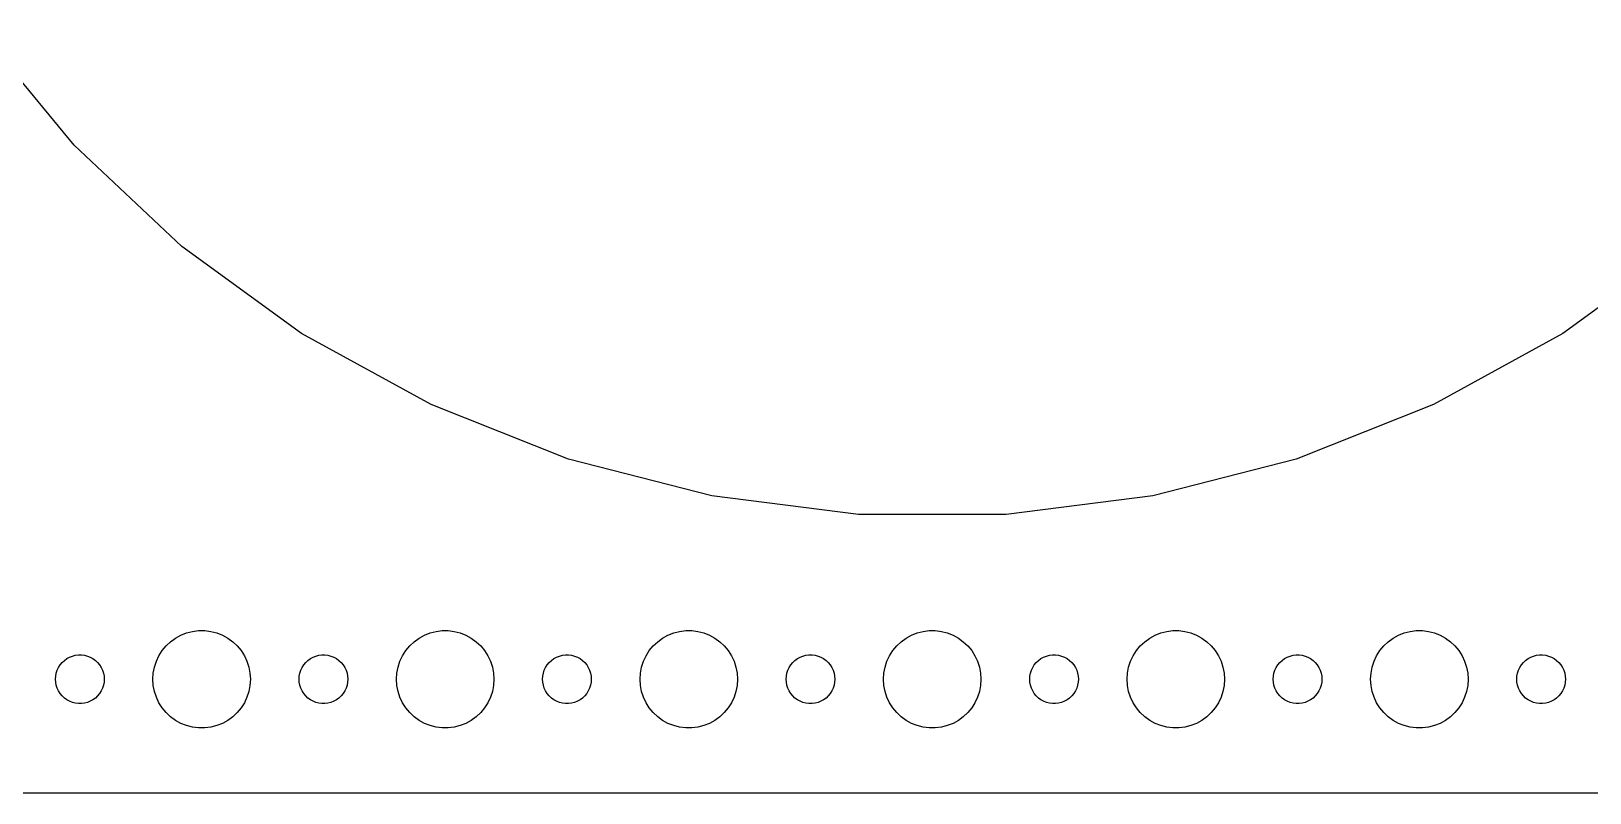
# Model space of a CAD drawing. Header units: metres. Extents: x -382 to 382, y -89 to 89.
# Drawn here: x 94.5 to 190.5, y -89.5 to -42.6 of the extents above; entities that cross this region are included whole.
import ezdxf

# ---------------------------------------------------------------- set-up
doc = ezdxf.new("R2010")
doc.units = ezdxf.units.M

msp = doc.modelspace()

# ---------------------------------------------------------------- linework, layer by layer
for p, q in [((97.1498, -49.6297), (91.3463, -42.6144)), ((103.787, -55.8622), (97.1498, -49.6297)), ((111.153, -61.2138), (103.787, -55.8622)), ((196.213, -55.8622), (188.847, -61.2138)), ((119.131, -65.6), (111.153, -61.2138)), ((188.847, -61.2138), (180.869, -65.6)), ((127.596, -68.9516), (119.131, -65.6)), ((180.869, -65.6), (172.404, -68.9516)), ((136.415, -71.2158), (127.596, -68.9516)), ((172.404, -68.9516), (163.585, -71.2158)), ((145.448, -72.3569), (136.415, -71.2158)), ((163.585, -71.2158), (154.552, -72.3569)), ((154.552, -72.3569), (145.448, -72.3569)), ((103.723, -79.7855), (104.073, -79.6468)), ((104.073, -79.6468), (104.438, -79.5531)), ((104.438, -79.5531), (104.812, -79.5059)), ((104.812, -79.5059), (105.188, -79.5059)), ((105.188, -79.5059), (105.562, -79.5531)), ((105.562, -79.5531), (105.927, -79.6468)), ((105.927, -79.6468), (106.277, -79.7855)), ((118.723, -79.7855), (119.073, -79.6468)), ((119.073, -79.6468), (119.438, -79.5531)), ((119.438, -79.5531), (119.812, -79.5059)), ((119.812, -79.5059), (120.188, -79.5059)), ((120.188, -79.5059), (120.562, -79.5531)), ((120.562, -79.5531), (120.927, -79.6468)), ((120.927, -79.6468), (121.277, -79.7855)), ((133.723, -79.7855), (134.073, -79.6468)), ((134.073, -79.6468), (134.438, -79.5531)), ((134.438, -79.5531), (134.812, -79.5059)), ((134.812, -79.5059), (135.188, -79.5059)), ((135.188, -79.5059), (135.562, -79.5531)), ((135.562, -79.5531), (135.927, -79.6468)), ((135.927, -79.6468), (136.277, -79.7855)), ((148.723, -79.7855), (149.073, -79.6468)), ((149.073, -79.6468), (149.438, -79.5531)), ((149.438, -79.5531), (149.812, -79.5059)), ((149.812, -79.5059), (150.188, -79.5059)), ((150.188, -79.5059), (150.562, -79.5531)), ((150.562, -79.5531), (150.927, -79.6468)), ((150.927, -79.6468), (151.277, -79.7855)), ((163.723, -79.7855), (164.073, -79.6468)), ((164.073, -79.6468), (164.438, -79.5531)), ((164.438, -79.5531), (164.812, -79.5059)), ((164.812, -79.5059), (165.188, -79.5059)), ((165.188, -79.5059), (165.562, -79.5531)), ((165.562, -79.5531), (165.927, -79.6468)), ((165.927, -79.6468), (166.277, -79.7855)), ((178.723, -79.7855), (179.073, -79.6468)), ((179.073, -79.6468), (179.438, -79.5531)), ((179.438, -79.5531), (179.812, -79.5059)), ((179.812, -79.5059), (180.188, -79.5059)), ((180.188, -79.5059), (180.562, -79.5531)), ((180.562, -79.5531), (180.927, -79.6468)), ((180.927, -79.6468), (181.277, -79.7855)), ((102.573, -80.7366), (102.813, -80.4464)), ((102.813, -80.4464), (103.088, -80.1885)), ((103.088, -80.1885), (103.393, -79.967)), ((103.393, -79.967), (103.723, -79.7855)), ((106.277, -79.7855), (106.607, -79.967)), ((106.607, -79.967), (106.912, -80.1885)), ((106.912, -80.1885), (107.187, -80.4464)), ((107.187, -80.4464), (107.427, -80.7366)), ((117.573, -80.7366), (117.813, -80.4464)), ((117.813, -80.4464), (118.088, -80.1885)), ((118.088, -80.1885), (118.393, -79.967)), ((118.393, -79.967), (118.723, -79.7855)), ((121.277, -79.7855), (121.607, -79.967)), ((121.607, -79.967), (121.912, -80.1885)), ((121.912, -80.1885), (122.187, -80.4464)), ((122.187, -80.4464), (122.427, -80.7366)), ((132.573, -80.7366), (132.813, -80.4464)), ((132.813, -80.4464), (133.088, -80.1885)), ((133.088, -80.1885), (133.393, -79.967)), ((133.393, -79.967), (133.723, -79.7855)), ((136.277, -79.7855), (136.607, -79.967)), ((136.607, -79.967), (136.912, -80.1885)), ((136.912, -80.1885), (137.187, -80.4464)), ((137.187, -80.4464), (137.427, -80.7366)), ((147.573, -80.7366), (147.813, -80.4464)), ((147.813, -80.4464), (148.088, -80.1885)), ((148.088, -80.1885), (148.393, -79.967)), ((148.393, -79.967), (148.723, -79.7855)), ((151.277, -79.7855), (151.607, -79.967)), ((151.607, -79.967), (151.912, -80.1885)), ((151.912, -80.1885), (152.187, -80.4464)), ((152.187, -80.4464), (152.427, -80.7366)), ((162.573, -80.7366), (162.813, -80.4464)), ((162.813, -80.4464), (163.088, -80.1885)), ((163.088, -80.1885), (163.393, -79.967)), ((163.393, -79.967), (163.723, -79.7855)), ((166.277, -79.7855), (166.607, -79.967)), ((166.607, -79.967), (166.912, -80.1885)), ((166.912, -80.1885), (167.187, -80.4464)), ((167.187, -80.4464), (167.427, -80.7366)), ((177.573, -80.7366), (177.813, -80.4464)), ((177.813, -80.4464), (178.088, -80.1885)), ((178.088, -80.1885), (178.393, -79.967)), ((178.393, -79.967), (178.723, -79.7855)), ((181.277, -79.7855), (181.607, -79.967)), ((181.607, -79.967), (181.912, -80.1885)), ((181.912, -80.1885), (182.187, -80.4464)), ((182.187, -80.4464), (182.427, -80.7366)), ((96.2865, -81.6183), (96.4065, -81.4732)), ((96.4065, -81.4732), (96.5439, -81.3442)), ((96.5439, -81.3442), (96.6963, -81.2335)), ((96.6963, -81.2335), (96.8613, -81.1428)), ((96.8613, -81.1428), (97.0365, -81.0734)), ((97.0365, -81.0734), (97.2189, -81.0266)), ((97.2189, -81.0266), (97.4058, -81.003)), ((97.4058, -81.003), (97.5942, -81.003)), ((97.5942, -81.003), (97.7811, -81.0266)), ((97.7811, -81.0266), (97.9635, -81.0734)), ((97.9635, -81.0734), (98.1387, -81.1428)), ((98.1387, -81.1428), (98.3037, -81.2335)), ((98.3037, -81.2335), (98.4561, -81.3442)), ((98.4561, -81.3442), (98.5934, -81.4732)), ((98.5934, -81.4732), (98.7135, -81.6183)), ((102.094, -81.7539), (102.211, -81.3956)), ((102.211, -81.3956), (102.371, -81.0547)), ((102.371, -81.0547), (102.573, -80.7366)), ((107.427, -80.7366), (107.629, -81.0547)), ((107.629, -81.0547), (107.789, -81.3956)), ((107.789, -81.3956), (107.906, -81.7539)), ((111.286, -81.6183), (111.407, -81.4732)), ((111.407, -81.4732), (111.544, -81.3442)), ((111.544, -81.3442), (111.696, -81.2335)), ((111.696, -81.2335), (111.861, -81.1428)), ((111.861, -81.1428), (112.036, -81.0734)), ((112.036, -81.0734), (112.219, -81.0266)), ((112.219, -81.0266), (112.406, -81.003)), ((112.406, -81.003), (112.594, -81.003)), ((112.594, -81.003), (112.781, -81.0266)), ((112.781, -81.0266), (112.964, -81.0734)), ((112.964, -81.0734), (113.139, -81.1428)), ((113.139, -81.1428), (113.304, -81.2335)), ((113.304, -81.2335), (113.456, -81.3442)), ((113.456, -81.3442), (113.593, -81.4732)), ((113.593, -81.4732), (113.714, -81.6183)), ((117.094, -81.7539), (117.211, -81.3956)), ((117.211, -81.3956), (117.371, -81.0547)), ((117.371, -81.0547), (117.573, -80.7366)), ((122.427, -80.7366), (122.629, -81.0547)), ((122.629, -81.0547), (122.789, -81.3956)), ((122.789, -81.3956), (122.906, -81.7539)), ((126.286, -81.6183), (126.407, -81.4732)), ((126.407, -81.4732), (126.544, -81.3442)), ((126.544, -81.3442), (126.696, -81.2335)), ((126.696, -81.2335), (126.861, -81.1428)), ((126.861, -81.1428), (127.036, -81.0734)), ((127.036, -81.0734), (127.219, -81.0266)), ((127.219, -81.0266), (127.406, -81.003)), ((127.406, -81.003), (127.594, -81.003)), ((127.594, -81.003), (127.781, -81.0266)), ((127.781, -81.0266), (127.964, -81.0734)), ((127.964, -81.0734), (128.139, -81.1428)), ((128.139, -81.1428), (128.304, -81.2335)), ((128.304, -81.2335), (128.456, -81.3442)), ((128.456, -81.3442), (128.593, -81.4732)), ((128.593, -81.4732), (128.714, -81.6183)), ((132.094, -81.7539), (132.211, -81.3956)), ((132.211, -81.3956), (132.371, -81.0547)), ((132.371, -81.0547), (132.573, -80.7366)), ((137.427, -80.7366), (137.629, -81.0547)), ((137.629, -81.0547), (137.789, -81.3956)), ((137.789, -81.3956), (137.906, -81.7539)), ((141.286, -81.6183), (141.407, -81.4732)), ((141.407, -81.4732), (141.544, -81.3442)), ((141.544, -81.3442), (141.696, -81.2335)), ((141.696, -81.2335), (141.861, -81.1428)), ((141.861, -81.1428), (142.036, -81.0734)), ((142.036, -81.0734), (142.219, -81.0266)), ((142.219, -81.0266), (142.406, -81.003)), ((142.406, -81.003), (142.594, -81.003)), ((142.594, -81.003), (142.781, -81.0266)), ((142.781, -81.0266), (142.964, -81.0734)), ((142.964, -81.0734), (143.139, -81.1428)), ((143.139, -81.1428), (143.304, -81.2335)), ((143.304, -81.2335), (143.456, -81.3442)), ((143.456, -81.3442), (143.593, -81.4732)), ((143.593, -81.4732), (143.714, -81.6183)), ((147.094, -81.7539), (147.211, -81.3956)), ((147.211, -81.3956), (147.371, -81.0547)), ((147.371, -81.0547), (147.573, -80.7366)), ((152.427, -80.7366), (152.629, -81.0547)), ((152.629, -81.0547), (152.789, -81.3956)), ((152.789, -81.3956), (152.906, -81.7539)), ((156.286, -81.6183), (156.407, -81.4732)), ((156.407, -81.4732), (156.544, -81.3442)), ((156.544, -81.3442), (156.696, -81.2335)), ((156.696, -81.2335), (156.861, -81.1428)), ((156.861, -81.1428), (157.036, -81.0734)), ((157.036, -81.0734), (157.219, -81.0266)), ((157.219, -81.0266), (157.406, -81.003)), ((157.406, -81.003), (157.594, -81.003)), ((157.594, -81.003), (157.781, -81.0266)), ((157.781, -81.0266), (157.964, -81.0734)), ((157.964, -81.0734), (158.139, -81.1428)), ((158.139, -81.1428), (158.304, -81.2335)), ((158.304, -81.2335), (158.456, -81.3442)), ((158.456, -81.3442), (158.593, -81.4732)), ((158.593, -81.4732), (158.714, -81.6183)), ((162.094, -81.7539), (162.211, -81.3956)), ((162.211, -81.3956), (162.371, -81.0547)), ((162.371, -81.0547), (162.573, -80.7366)), ((167.427, -80.7366), (167.629, -81.0547)), ((167.629, -81.0547), (167.789, -81.3956)), ((167.789, -81.3956), (167.906, -81.7539)), ((171.286, -81.6183), (171.407, -81.4732)), ((171.407, -81.4732), (171.544, -81.3442)), ((171.544, -81.3442), (171.696, -81.2335)), ((171.696, -81.2335), (171.861, -81.1428)), ((171.861, -81.1428), (172.036, -81.0734)), ((172.036, -81.0734), (172.219, -81.0266)), ((172.219, -81.0266), (172.406, -81.003)), ((172.406, -81.003), (172.594, -81.003)), ((172.594, -81.003), (172.781, -81.0266)), ((172.781, -81.0266), (172.964, -81.0734)), ((172.964, -81.0734), (173.139, -81.1428)), ((173.139, -81.1428), (173.304, -81.2335)), ((173.304, -81.2335), (173.456, -81.3442)), ((173.456, -81.3442), (173.593, -81.4732)), ((173.593, -81.4732), (173.714, -81.6183)), ((177.094, -81.7539), (177.211, -81.3956)), ((177.211, -81.3956), (177.371, -81.0547)), ((177.371, -81.0547), (177.573, -80.7366)), ((182.427, -80.7366), (182.629, -81.0547)), ((182.629, -81.0547), (182.789, -81.3956)), ((182.789, -81.3956), (182.906, -81.7539)), ((186.286, -81.6183), (186.407, -81.4732)), ((186.407, -81.4732), (186.544, -81.3442)), ((186.544, -81.3442), (186.696, -81.2335)), ((186.696, -81.2335), (186.861, -81.1428)), ((186.861, -81.1428), (187.036, -81.0734)), ((187.036, -81.0734), (187.219, -81.0266)), ((187.219, -81.0266), (187.406, -81.003)), ((187.406, -81.003), (187.594, -81.003)), ((187.594, -81.003), (187.781, -81.0266)), ((187.781, -81.0266), (187.964, -81.0734)), ((187.964, -81.0734), (188.139, -81.1428)), ((188.139, -81.1428), (188.304, -81.2335)), ((188.304, -81.2335), (188.456, -81.3442)), ((188.456, -81.3442), (188.593, -81.4732)), ((188.593, -81.4732), (188.714, -81.6183)), ((96, -82.5), (96.0118, -82.312)), ((96.0118, -82.688), (96, -82.5)), ((96.0118, -82.312), (96.0471, -82.127)), ((96.0471, -82.127), (96.1053, -81.9478)), ((96.1053, -81.9478), (96.1855, -81.7774)), ((96.1855, -81.7774), (96.2865, -81.6183)), ((98.7135, -81.6183), (98.8145, -81.7774)), ((98.8145, -81.7774), (98.8947, -81.9478)), ((98.8947, -81.9478), (98.9529, -82.127)), ((98.9529, -82.127), (98.9882, -82.312)), ((98.9882, -82.312), (99, -82.5)), ((99, -82.5), (98.9882, -82.688)), ((102, -82.5), (102.024, -82.124)), ((102.024, -82.876), (102, -82.5)), ((102.024, -82.124), (102.094, -81.7539)), ((107.906, -81.7539), (107.976, -82.124)), ((107.976, -82.124), (108, -82.5)), ((108, -82.5), (107.976, -82.876)), ((111, -82.5), (111.012, -82.312)), ((111.012, -82.688), (111, -82.5)), ((111.012, -82.312), (111.047, -82.127)), ((111.047, -82.127), (111.105, -81.9478)), ((111.105, -81.9478), (111.186, -81.7774)), ((111.186, -81.7774), (111.286, -81.6183)), ((113.714, -81.6183), (113.814, -81.7774)), ((113.814, -81.7774), (113.895, -81.9478)), ((113.895, -81.9478), (113.953, -82.127)), ((113.953, -82.127), (113.988, -82.312)), ((113.988, -82.312), (114, -82.5)), ((114, -82.5), (113.988, -82.688)), ((117, -82.5), (117.024, -82.124)), ((117.024, -82.876), (117, -82.5)), ((117.024, -82.124), (117.094, -81.7539)), ((122.906, -81.7539), (122.976, -82.124)), ((122.976, -82.124), (123, -82.5)), ((123, -82.5), (122.976, -82.876)), ((126, -82.5), (126.012, -82.312)), ((126.012, -82.688), (126, -82.5)), ((126.012, -82.312), (126.047, -82.127)), ((126.047, -82.127), (126.105, -81.9478)), ((126.105, -81.9478), (126.186, -81.7774)), ((126.186, -81.7774), (126.286, -81.6183)), ((128.714, -81.6183), (128.814, -81.7774)), ((128.814, -81.7774), (128.895, -81.9478)), ((128.895, -81.9478), (128.953, -82.127)), ((128.953, -82.127), (128.988, -82.312)), ((128.988, -82.312), (129, -82.5)), ((129, -82.5), (128.988, -82.688)), ((132, -82.5), (132.024, -82.124)), ((132.024, -82.876), (132, -82.5)), ((132.024, -82.124), (132.094, -81.7539)), ((137.906, -81.7539), (137.976, -82.124)), ((137.976, -82.124), (138, -82.5)), ((138, -82.5), (137.976, -82.876)), ((141, -82.5), (141.012, -82.312)), ((141.012, -82.688), (141, -82.5)), ((141.012, -82.312), (141.047, -82.127)), ((141.047, -82.127), (141.105, -81.9478)), ((141.105, -81.9478), (141.186, -81.7774)), ((141.186, -81.7774), (141.286, -81.6183)), ((143.714, -81.6183), (143.814, -81.7774)), ((143.814, -81.7774), (143.895, -81.9478)), ((143.895, -81.9478), (143.953, -82.127)), ((143.953, -82.127), (143.988, -82.312)), ((143.988, -82.312), (144, -82.5)), ((144, -82.5), (143.988, -82.688)), ((147, -82.5), (147.024, -82.124)), ((147.024, -82.876), (147, -82.5)), ((147.024, -82.124), (147.094, -81.7539)), ((152.906, -81.7539), (152.976, -82.124)), ((152.976, -82.124), (153, -82.5)), ((153, -82.5), (152.976, -82.876)), ((156, -82.5), (156.012, -82.312)), ((156.012, -82.688), (156, -82.5)), ((156.012, -82.312), (156.047, -82.127)), ((156.047, -82.127), (156.105, -81.9478)), ((156.105, -81.9478), (156.186, -81.7774)), ((156.186, -81.7774), (156.286, -81.6183)), ((158.714, -81.6183), (158.814, -81.7774)), ((158.814, -81.7774), (158.895, -81.9478)), ((158.895, -81.9478), (158.953, -82.127)), ((158.953, -82.127), (158.988, -82.312)), ((158.988, -82.312), (159, -82.5)), ((159, -82.5), (158.988, -82.688)), ((162, -82.5), (162.024, -82.124)), ((162.024, -82.876), (162, -82.5)), ((162.024, -82.124), (162.094, -81.7539)), ((167.906, -81.7539), (167.976, -82.124)), ((167.976, -82.124), (168, -82.5)), ((168, -82.5), (167.976, -82.876)), ((171, -82.5), (171.012, -82.312)), ((171.012, -82.688), (171, -82.5)), ((171.012, -82.312), (171.047, -82.127)), ((171.047, -82.127), (171.105, -81.9478)), ((171.105, -81.9478), (171.186, -81.7774)), ((171.186, -81.7774), (171.286, -81.6183)), ((173.714, -81.6183), (173.814, -81.7774)), ((173.814, -81.7774), (173.895, -81.9478)), ((173.895, -81.9478), (173.953, -82.127)), ((173.953, -82.127), (173.988, -82.312)), ((173.988, -82.312), (174, -82.5)), ((174, -82.5), (173.988, -82.688)), ((177, -82.5), (177.024, -82.124)), ((177.024, -82.876), (177, -82.5)), ((177.024, -82.124), (177.094, -81.7539)), ((182.906, -81.7539), (182.976, -82.124)), ((182.976, -82.124), (183, -82.5)), ((183, -82.5), (182.976, -82.876)), ((186, -82.5), (186.012, -82.312)), ((186.012, -82.688), (186, -82.5)), ((186.012, -82.312), (186.047, -82.127)), ((186.047, -82.127), (186.105, -81.9478)), ((186.105, -81.9478), (186.186, -81.7774)), ((186.186, -81.7774), (186.286, -81.6183)), ((188.714, -81.6183), (188.814, -81.7774)), ((188.814, -81.7774), (188.895, -81.9478)), ((188.895, -81.9478), (188.953, -82.127)), ((188.953, -82.127), (188.988, -82.312)), ((188.988, -82.312), (189, -82.5)), ((189, -82.5), (188.988, -82.688)), ((96.0471, -82.873), (96.0118, -82.688)), ((96.1053, -83.0522), (96.0471, -82.873)), ((96.1855, -83.2226), (96.1053, -83.0522)), ((96.2865, -83.3817), (96.1855, -83.2226)), ((96.4065, -83.5268), (96.2865, -83.3817)), ((98.7135, -83.3817), (98.5934, -83.5268)), ((98.8145, -83.2226), (98.7135, -83.3817)), ((98.8947, -83.0522), (98.8145, -83.2226)), ((98.9529, -82.873), (98.8947, -83.0522)), ((98.9882, -82.688), (98.9529, -82.873)), ((102.094, -83.2461), (102.024, -82.876)), ((102.211, -83.6044), (102.094, -83.2461)), ((107.906, -83.2461), (107.789, -83.6044)), ((107.976, -82.876), (107.906, -83.2461)), ((111.047, -82.873), (111.012, -82.688)), ((111.105, -83.0522), (111.047, -82.873)), ((111.186, -83.2226), (111.105, -83.0522)), ((111.286, -83.3817), (111.186, -83.2226)), ((111.407, -83.5268), (111.286, -83.3817)), ((113.714, -83.3817), (113.593, -83.5268)), ((113.814, -83.2226), (113.714, -83.3817)), ((113.895, -83.0522), (113.814, -83.2226)), ((113.953, -82.873), (113.895, -83.0522)), ((113.988, -82.688), (113.953, -82.873)), ((117.094, -83.2461), (117.024, -82.876)), ((117.211, -83.6044), (117.094, -83.2461)), ((122.906, -83.2461), (122.789, -83.6044)), ((122.976, -82.876), (122.906, -83.2461)), ((126.047, -82.873), (126.012, -82.688)), ((126.105, -83.0522), (126.047, -82.873)), ((126.186, -83.2226), (126.105, -83.0522)), ((126.286, -83.3817), (126.186, -83.2226)), ((126.407, -83.5268), (126.286, -83.3817)), ((128.714, -83.3817), (128.593, -83.5268)), ((128.814, -83.2226), (128.714, -83.3817)), ((128.895, -83.0522), (128.814, -83.2226)), ((128.953, -82.873), (128.895, -83.0522)), ((128.988, -82.688), (128.953, -82.873)), ((132.094, -83.2461), (132.024, -82.876)), ((132.211, -83.6044), (132.094, -83.2461)), ((137.906, -83.2461), (137.789, -83.6044)), ((137.976, -82.876), (137.906, -83.2461)), ((141.047, -82.873), (141.012, -82.688)), ((141.105, -83.0522), (141.047, -82.873)), ((141.186, -83.2226), (141.105, -83.0522)), ((141.286, -83.3817), (141.186, -83.2226)), ((141.407, -83.5268), (141.286, -83.3817)), ((143.714, -83.3817), (143.593, -83.5268)), ((143.814, -83.2226), (143.714, -83.3817)), ((143.895, -83.0522), (143.814, -83.2226)), ((143.953, -82.873), (143.895, -83.0522)), ((143.988, -82.688), (143.953, -82.873)), ((147.094, -83.2461), (147.024, -82.876)), ((147.211, -83.6044), (147.094, -83.2461)), ((152.906, -83.2461), (152.789, -83.6044)), ((152.976, -82.876), (152.906, -83.2461)), ((156.047, -82.873), (156.012, -82.688)), ((156.105, -83.0522), (156.047, -82.873)), ((156.186, -83.2226), (156.105, -83.0522)), ((156.286, -83.3817), (156.186, -83.2226)), ((156.407, -83.5268), (156.286, -83.3817)), ((158.714, -83.3817), (158.593, -83.5268)), ((158.814, -83.2226), (158.714, -83.3817)), ((158.895, -83.0522), (158.814, -83.2226)), ((158.953, -82.873), (158.895, -83.0522)), ((158.988, -82.688), (158.953, -82.873)), ((162.094, -83.2461), (162.024, -82.876)), ((162.211, -83.6044), (162.094, -83.2461)), ((167.906, -83.2461), (167.789, -83.6044)), ((167.976, -82.876), (167.906, -83.2461)), ((171.047, -82.873), (171.012, -82.688)), ((171.105, -83.0522), (171.047, -82.873)), ((171.186, -83.2226), (171.105, -83.0522)), ((171.286, -83.3817), (171.186, -83.2226)), ((171.407, -83.5268), (171.286, -83.3817)), ((173.714, -83.3817), (173.593, -83.5268)), ((173.814, -83.2226), (173.714, -83.3817)), ((173.895, -83.0522), (173.814, -83.2226)), ((173.953, -82.873), (173.895, -83.0522)), ((173.988, -82.688), (173.953, -82.873)), ((177.094, -83.2461), (177.024, -82.876)), ((177.211, -83.6044), (177.094, -83.2461)), ((182.906, -83.2461), (182.789, -83.6044)), ((182.976, -82.876), (182.906, -83.2461)), ((186.047, -82.873), (186.012, -82.688)), ((186.105, -83.0522), (186.047, -82.873)), ((186.186, -83.2226), (186.105, -83.0522)), ((186.286, -83.3817), (186.186, -83.2226)), ((186.407, -83.5268), (186.286, -83.3817)), ((188.714, -83.3817), (188.593, -83.5268)), ((188.814, -83.2226), (188.714, -83.3817)), ((188.895, -83.0522), (188.814, -83.2226)), ((188.953, -82.873), (188.895, -83.0522)), ((188.988, -82.688), (188.953, -82.873)), ((96.5439, -83.6558), (96.4065, -83.5268)), ((96.6963, -83.7665), (96.5439, -83.6558)), ((96.8613, -83.8572), (96.6963, -83.7665)), ((97.0365, -83.9266), (96.8613, -83.8572)), ((97.2189, -83.9734), (97.0365, -83.9266)), ((97.4058, -83.997), (97.2189, -83.9734)), ((97.5942, -83.997), (97.4058, -83.997)), ((97.7811, -83.9734), (97.5942, -83.997)), ((97.9635, -83.9266), (97.7811, -83.9734)), ((98.1387, -83.8572), (97.9635, -83.9266)), ((98.3037, -83.7665), (98.1387, -83.8572)), ((98.4561, -83.6558), (98.3037, -83.7665)), ((98.5934, -83.5268), (98.4561, -83.6558)), ((102.371, -83.9453), (102.211, -83.6044)), ((102.573, -84.2634), (102.371, -83.9453)), ((102.813, -84.5536), (102.573, -84.2634)), ((107.427, -84.2634), (107.187, -84.5536)), ((107.629, -83.9453), (107.427, -84.2634)), ((107.789, -83.6044), (107.629, -83.9453)), ((111.544, -83.6558), (111.407, -83.5268)), ((111.696, -83.7665), (111.544, -83.6558)), ((111.861, -83.8572), (111.696, -83.7665)), ((112.036, -83.9266), (111.861, -83.8572)), ((112.219, -83.9734), (112.036, -83.9266)), ((112.406, -83.997), (112.219, -83.9734)), ((112.594, -83.997), (112.406, -83.997)), ((112.781, -83.9734), (112.594, -83.997)), ((112.964, -83.9266), (112.781, -83.9734)), ((113.139, -83.8572), (112.964, -83.9266)), ((113.304, -83.7665), (113.139, -83.8572)), ((113.456, -83.6558), (113.304, -83.7665)), ((113.593, -83.5268), (113.456, -83.6558)), ((117.371, -83.9453), (117.211, -83.6044)), ((117.573, -84.2634), (117.371, -83.9453)), ((117.813, -84.5536), (117.573, -84.2634)), ((122.427, -84.2634), (122.187, -84.5536)), ((122.629, -83.9453), (122.427, -84.2634)), ((122.789, -83.6044), (122.629, -83.9453)), ((126.544, -83.6558), (126.407, -83.5268)), ((126.696, -83.7665), (126.544, -83.6558)), ((126.861, -83.8572), (126.696, -83.7665)), ((127.036, -83.9266), (126.861, -83.8572)), ((127.219, -83.9734), (127.036, -83.9266)), ((127.406, -83.997), (127.219, -83.9734)), ((127.594, -83.997), (127.406, -83.997)), ((127.781, -83.9734), (127.594, -83.997)), ((127.964, -83.9266), (127.781, -83.9734)), ((128.139, -83.8572), (127.964, -83.9266)), ((128.304, -83.7665), (128.139, -83.8572)), ((128.456, -83.6558), (128.304, -83.7665)), ((128.593, -83.5268), (128.456, -83.6558)), ((132.371, -83.9453), (132.211, -83.6044)), ((132.573, -84.2634), (132.371, -83.9453)), ((132.813, -84.5536), (132.573, -84.2634)), ((137.427, -84.2634), (137.187, -84.5536)), ((137.629, -83.9453), (137.427, -84.2634)), ((137.789, -83.6044), (137.629, -83.9453)), ((141.544, -83.6558), (141.407, -83.5268)), ((141.696, -83.7665), (141.544, -83.6558)), ((141.861, -83.8572), (141.696, -83.7665)), ((142.036, -83.9266), (141.861, -83.8572)), ((142.219, -83.9734), (142.036, -83.9266)), ((142.406, -83.997), (142.219, -83.9734)), ((142.594, -83.997), (142.406, -83.997)), ((142.781, -83.9734), (142.594, -83.997)), ((142.964, -83.9266), (142.781, -83.9734)), ((143.139, -83.8572), (142.964, -83.9266)), ((143.304, -83.7665), (143.139, -83.8572)), ((143.456, -83.6558), (143.304, -83.7665)), ((143.593, -83.5268), (143.456, -83.6558)), ((147.371, -83.9453), (147.211, -83.6044)), ((147.573, -84.2634), (147.371, -83.9453)), ((147.813, -84.5536), (147.573, -84.2634)), ((152.427, -84.2634), (152.187, -84.5536)), ((152.629, -83.9453), (152.427, -84.2634)), ((152.789, -83.6044), (152.629, -83.9453)), ((156.544, -83.6558), (156.407, -83.5268)), ((156.696, -83.7665), (156.544, -83.6558)), ((156.861, -83.8572), (156.696, -83.7665)), ((157.036, -83.9266), (156.861, -83.8572)), ((157.219, -83.9734), (157.036, -83.9266)), ((157.406, -83.997), (157.219, -83.9734)), ((157.594, -83.997), (157.406, -83.997)), ((157.781, -83.9734), (157.594, -83.997)), ((157.964, -83.9266), (157.781, -83.9734)), ((158.139, -83.8572), (157.964, -83.9266)), ((158.304, -83.7665), (158.139, -83.8572)), ((158.456, -83.6558), (158.304, -83.7665)), ((158.593, -83.5268), (158.456, -83.6558)), ((162.371, -83.9453), (162.211, -83.6044)), ((162.573, -84.2634), (162.371, -83.9453)), ((162.813, -84.5536), (162.573, -84.2634)), ((167.427, -84.2634), (167.187, -84.5536)), ((167.629, -83.9453), (167.427, -84.2634)), ((167.789, -83.6044), (167.629, -83.9453)), ((171.544, -83.6558), (171.407, -83.5268)), ((171.696, -83.7665), (171.544, -83.6558)), ((171.861, -83.8572), (171.696, -83.7665)), ((172.036, -83.9266), (171.861, -83.8572)), ((172.219, -83.9734), (172.036, -83.9266)), ((172.406, -83.997), (172.219, -83.9734)), ((172.594, -83.997), (172.406, -83.997)), ((172.781, -83.9734), (172.594, -83.997)), ((172.964, -83.9266), (172.781, -83.9734)), ((173.139, -83.8572), (172.964, -83.9266)), ((173.304, -83.7665), (173.139, -83.8572)), ((173.456, -83.6558), (173.304, -83.7665)), ((173.593, -83.5268), (173.456, -83.6558)), ((177.371, -83.9453), (177.211, -83.6044)), ((177.573, -84.2634), (177.371, -83.9453)), ((177.813, -84.5536), (177.573, -84.2634)), ((182.427, -84.2634), (182.187, -84.5536)), ((182.629, -83.9453), (182.427, -84.2634)), ((182.789, -83.6044), (182.629, -83.9453)), ((186.544, -83.6558), (186.407, -83.5268)), ((186.696, -83.7665), (186.544, -83.6558)), ((186.861, -83.8572), (186.696, -83.7665)), ((187.036, -83.9266), (186.861, -83.8572)), ((187.219, -83.9734), (187.036, -83.9266)), ((187.406, -83.997), (187.219, -83.9734)), ((187.594, -83.997), (187.406, -83.997)), ((187.781, -83.9734), (187.594, -83.997)), ((187.964, -83.9266), (187.781, -83.9734)), ((188.139, -83.8572), (187.964, -83.9266)), ((188.304, -83.7665), (188.139, -83.8572)), ((188.456, -83.6558), (188.304, -83.7665)), ((188.593, -83.5268), (188.456, -83.6558)), ((103.088, -84.8115), (102.813, -84.5536)), ((103.393, -85.033), (103.088, -84.8115)), ((103.723, -85.2145), (103.393, -85.033)), ((104.073, -85.3532), (103.723, -85.2145)), ((104.438, -85.4469), (104.073, -85.3532)), ((105.927, -85.3532), (105.562, -85.4469)), ((106.277, -85.2145), (105.927, -85.3532)), ((106.607, -85.033), (106.277, -85.2145)), ((106.912, -84.8115), (106.607, -85.033)), ((107.187, -84.5536), (106.912, -84.8115)), ((118.088, -84.8115), (117.813, -84.5536)), ((118.393, -85.033), (118.088, -84.8115)), ((118.723, -85.2145), (118.393, -85.033)), ((119.073, -85.3532), (118.723, -85.2145)), ((119.438, -85.4469), (119.073, -85.3532)), ((120.927, -85.3532), (120.562, -85.4469)), ((121.277, -85.2145), (120.927, -85.3532)), ((121.607, -85.033), (121.277, -85.2145)), ((121.912, -84.8115), (121.607, -85.033)), ((122.187, -84.5536), (121.912, -84.8115)), ((133.088, -84.8115), (132.813, -84.5536)), ((133.393, -85.033), (133.088, -84.8115)), ((133.723, -85.2145), (133.393, -85.033)), ((134.073, -85.3532), (133.723, -85.2145)), ((134.438, -85.4469), (134.073, -85.3532)), ((135.927, -85.3532), (135.562, -85.4469)), ((136.277, -85.2145), (135.927, -85.3532)), ((136.607, -85.033), (136.277, -85.2145)), ((136.912, -84.8115), (136.607, -85.033)), ((137.187, -84.5536), (136.912, -84.8115)), ((148.088, -84.8115), (147.813, -84.5536)), ((148.393, -85.033), (148.088, -84.8115)), ((148.723, -85.2145), (148.393, -85.033)), ((149.073, -85.3532), (148.723, -85.2145)), ((149.438, -85.4469), (149.073, -85.3532)), ((150.927, -85.3532), (150.562, -85.4469)), ((151.277, -85.2145), (150.927, -85.3532)), ((151.607, -85.033), (151.277, -85.2145)), ((151.912, -84.8115), (151.607, -85.033)), ((152.187, -84.5536), (151.912, -84.8115)), ((163.088, -84.8115), (162.813, -84.5536)), ((163.393, -85.033), (163.088, -84.8115)), ((163.723, -85.2145), (163.393, -85.033)), ((164.073, -85.3532), (163.723, -85.2145)), ((164.438, -85.4469), (164.073, -85.3532)), ((165.927, -85.3532), (165.562, -85.4469)), ((166.277, -85.2145), (165.927, -85.3532)), ((166.607, -85.033), (166.277, -85.2145)), ((166.912, -84.8115), (166.607, -85.033)), ((167.187, -84.5536), (166.912, -84.8115)), ((178.088, -84.8115), (177.813, -84.5536)), ((178.393, -85.033), (178.088, -84.8115)), ((178.723, -85.2145), (178.393, -85.033)), ((179.073, -85.3532), (178.723, -85.2145)), ((179.438, -85.4469), (179.073, -85.3532)), ((180.927, -85.3532), (180.562, -85.4469)), ((181.277, -85.2145), (180.927, -85.3532)), ((181.607, -85.033), (181.277, -85.2145)), ((181.912, -84.8115), (181.607, -85.033)), ((182.187, -84.5536), (181.912, -84.8115)), ((104.812, -85.4941), (104.438, -85.4469)), ((105.188, -85.4941), (104.812, -85.4941)), ((105.562, -85.4469), (105.188, -85.4941)), ((119.812, -85.4941), (119.438, -85.4469)), ((120.188, -85.4941), (119.812, -85.4941)), ((120.562, -85.4469), (120.188, -85.4941)), ((134.812, -85.4941), (134.438, -85.4469)), ((135.188, -85.4941), (134.812, -85.4941)), ((135.562, -85.4469), (135.188, -85.4941)), ((149.812, -85.4941), (149.438, -85.4469)), ((150.188, -85.4941), (149.812, -85.4941)), ((150.562, -85.4469), (150.188, -85.4941)), ((164.812, -85.4941), (164.438, -85.4469)), ((165.188, -85.4941), (164.812, -85.4941)), ((165.562, -85.4469), (165.188, -85.4941)), ((179.812, -85.4941), (179.438, -85.4469)), ((180.188, -85.4941), (179.812, -85.4941)), ((180.562, -85.4469), (180.188, -85.4941)), ((-377.314, -89.4901), (377.314, -89.4901))]:
    msp.add_line(p, q)

doc.saveas('drawing.dxf')
